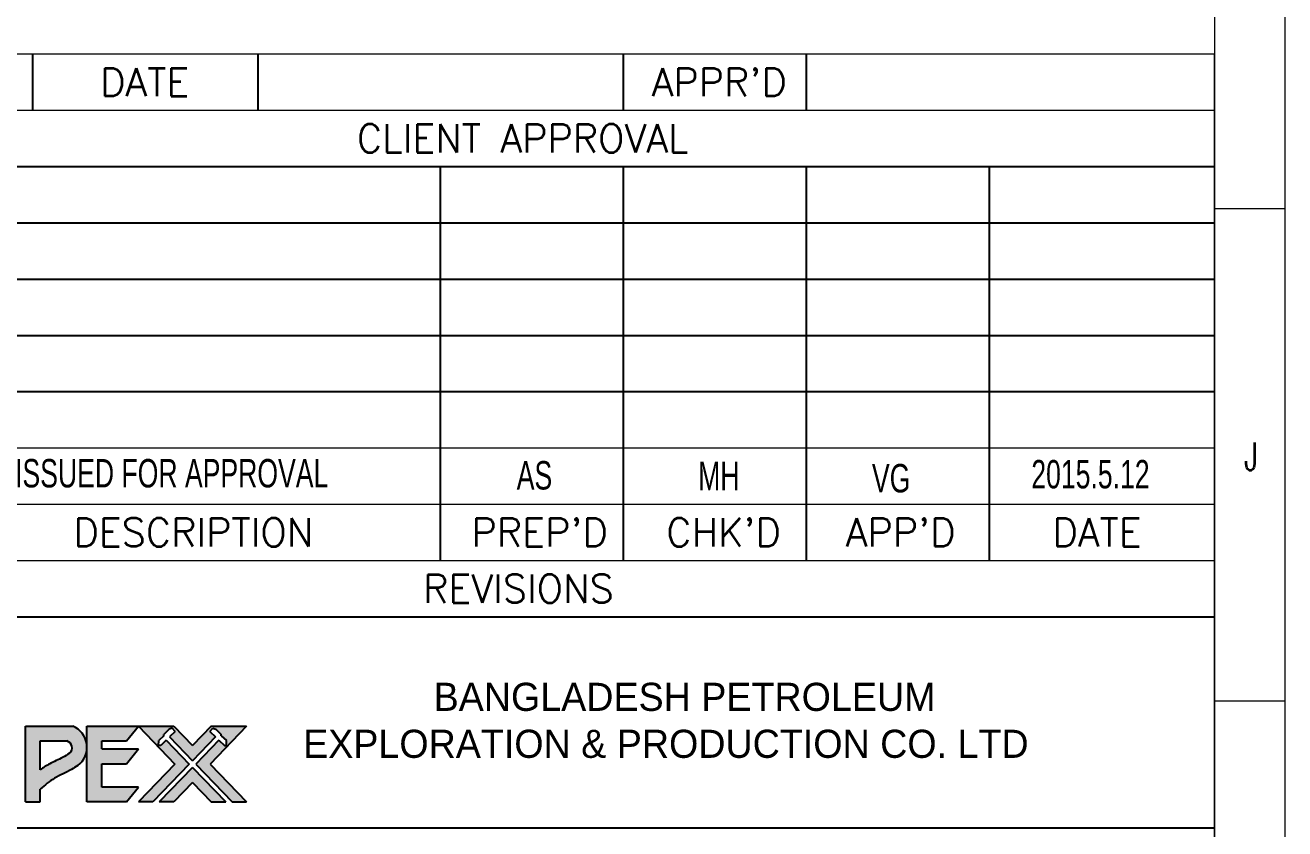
# Model space of a CAD drawing. Header units: inches. Extents: x -1128 to 651, y 96 to 845.
# Drawn here: x -518.45 to -474.6, y 668.7 to 696.67 of the extents above; entities that cross this region are included whole.
import ezdxf

# ---------------------------------------------------------------- set-up
doc = ezdxf.new("R2010")
doc.units = ezdxf.units.IN
doc.header["$MEASUREMENT"] = 0
doc.layers.add('Cables', color=7, linetype='Continuous', lineweight=0)
doc.layers.add('TEG BORDER', color=7, linetype='Continuous')
doc.styles.add('TEG BORDER', font='txt_qlt.shx', dxfattribs={"width": 0.7, "bigfont": 'hztxt.shx'})

# ---------------------------------------------------------------- blocks, each defined once
blk = doc.blocks.new('TEG BORDER A2')
at = {"linetype": 'Continuous', "lineweight": -3, "true_color": 0x008500}
h = blk.add_hatch(color=96, dxfattribs=at)
edge = h.paths.add_edge_path()
edge.add_spline(control_points=[(505.5494257671407, 63.75565521770136), (505.8749525536432, 64.03106712644899), (506.5479304315404, 64.6004400002605), (507.5423397384466, 64.97791574652751), (508.061690218502, 65.32655672230271), (508.2052770380278, 65.42294683024033)], knot_values=[0, 0, 0, 0, 0.2854102591536394, 0.5900429659017357, 0.7064492234682908, 0.7064492234682908, 0.7064492234682908, 0.7064492234682908], degree=3, periodic=0)
edge.add_arc((507.2494801952153, 66.7280541198163), 1.617668891312851, 306.2172261304676, 359.216235592245)
edge.add_line((508.8669977378913, 66.70592628124382), (508.8669977378913, 66.7501819583888))
edge.add_arc((507.2494801952153, 66.7280541198163), 1.617668891312851, 0.7837644077550034, 67.95242044513195)
edge.add_line((507.8567149460896, 68.2274268550866), (504.4921573493511, 68.2274268550866))
edge.add_line((504.4921573492347, 68.2274268550866), (504.4921573492347, 62.83382073424968))
edge.add_line((504.4921573492347, 62.83382073430789), (505.5494257671407, 62.83382073430789))
edge.add_line((505.5494257671407, 62.83382073430789), (505.5494257671407, 63.75565521770136))
edge = h.paths.add_edge_path(flags=16)
edge.add_line((505.5494257671407, 65.12411944965811), (505.5494257671407, 67.17015843718059))
edge.add_line((505.5494257671407, 67.1701584372388), (507.4332835625273, 67.1701584372388))
edge.add_arc((507.320714363118, 66.69249025064732), 0.490753218139046, -52.59611243457488, 76.73940035931543, ccw=False)
edge.add_spline(control_points=[(507.6188124628852, 66.3026489443912), (507.4610938235301, 66.1975038125131), (507.0204521971636, 65.90374448187163), (506.2742989162098, 65.61156231009613), (505.7707140245357, 65.27292532184606), (505.5494257671407, 65.12411944965811)], knot_values=[0, 0, 0, 0, 0.1275011013348279, 0.3562184716653669, 0.5355067172174308, 0.5355067172174308, 0.5355067172174308, 0.5355067172174308], degree=3, periodic=0)
blk.add_hatch(color=96, dxfattribs=at).paths.add_polyline_path([(508.8669977378913, 62.83382073430789), (511.6680919803794, 62.83382073430789), (512.5228425161795, 63.8910891521557), (509.9242661557973, 63.8910891521557), (509.9242661557973, 65.5539249238393), (511.6680919803794, 65.5539249238393), (512.5228425161795, 66.61119334168711), (509.9242661557973, 66.61119334168711), (509.9242661557973, 67.1701584372388), (511.6680919803794, 67.1701584372388), (512.5228425161795, 68.2274268550866), (508.8669977378913, 68.2274268550866), (508.8669977378913, 66.7501819583888, -0.006839741393709764), (508.8669977378913, 66.70592628124382)])
h = blk.add_hatch(color=96, dxfattribs=at)
h.paths.add_polyline_path([(515.1136663408133, 65.53062379472635), (512.5228425161795, 62.83382073430789), (513.5496026135397, 62.83382073430789), (516.1404264381736, 65.53062379472635), (514.5055924411745, 67.23233167794046), (514.1061248239012, 66.8485623789204), (513.9598353655192, 66.8363685042898), (513.9639251066719, 67.19378290833652), (514.322217642667, 67.53799522850409), (514.322217642667, 67.63929242921972), (514.7144499377928, 68.01611074044581), (514.9131421672528, 68.08187328560257), (515.1419621574341, 67.84369327356785), (514.7424945401608, 67.459923974606), (516.3682016635894, 65.7677163052906), (517.9939087871344, 67.459923974606), (517.594441169861, 67.84369327356785), (517.823261159926, 68.08187328560257), (518.021953389386, 68.01611074044581), (518.4141856845117, 67.63929242921972), (518.4141856845117, 67.53799522850409), (518.7724782205069, 67.19378290833652), (518.7765679616596, 66.8363685042898), (518.630278503394, 66.8485623789204), (518.2308108861207, 67.23233167794046), (516.5959768890052, 65.53062379472635), (519.1868007137555, 62.83382073430789), (520.2135608111157, 62.83382073430789), (517.6227369863655, 65.53062379472635), (520.2135608111157, 68.2274268550866), (517.7044901654472, 68.2274268550866), (516.3682016635894, 66.83647665342528), (515.0319131617316, 68.2274268550866), (512.5228425161795, 68.2274268550866)])
h.paths.add_polyline_path([(516.3682016635894, 65.29353128410389), (514.0051530643714, 62.83382073430789), (515.0319131617316, 62.83382073430789), (516.3682016635894, 64.22477093596922), (517.7044901654472, 62.83382073430789), (518.7312502628074, 62.83382073430789)], flags=17)
for p, q in [((589, 5), (589, 116)), ((594, 105), (589, 105)), ((594, 69.99999999999909), (589, 69.99999999999909))]:
    blk.add_line(p, q)
at = {"color": 96, "linetype": 'Continuous', "lineweight": -3, "true_color": 0x008500}
for p, q in [((504.4921573492347, 62.83382073430789), (504.4921573492347, 68.2274268550866)), ((504.4921573492347, 68.2274268550866), (507.8567149460896, 68.2274268550866)), ((508.8669977378913, 62.83382073430789), (508.8669977378913, 68.2274268550866)), ((508.8669977378913, 68.2274268550866), (512.5228425161795, 68.2274268550866)), ((511.6680919803794, 67.1701584372388), (512.5228425161795, 68.2274268550866)), ((512.5228425161795, 68.2274268550866), (515.1136663408133, 65.53062379472635)), ((512.5228425161795, 68.2274268550866), (515.0319131617316, 68.2274268550866)), ((514.9131421672528, 68.08187328560257), (514.7144499377928, 68.01611074044581)), ((515.1419621574341, 67.84369327356785), (514.9131421672528, 68.08187328560257)), ((515.0319131617316, 68.2274268550866), (516.3682016635894, 66.83647665342528)), ((517.7044901654472, 68.2274268550866), (516.3682016635894, 66.83647665342528)), ((517.594441169861, 67.84369327356785), (517.823261159926, 68.08187328560257)), ((520.2135608111157, 68.2274268550866), (517.6227369863655, 65.53062379472635)), ((517.7044901654472, 68.2274268550866), (520.2135608111157, 68.2274268550866)), ((517.823261159926, 68.08187328560257), (518.021953389386, 68.01611074044581)), ((505.5494257671407, 65.12411944965811), (505.5494257671407, 67.1701584372388)), ((505.5494257671407, 67.1701584372388), (507.4332835625273, 67.1701584372388)), ((509.9242661557973, 66.61119334168711), (509.9242661557973, 67.1701584372388)), ((509.9242661557973, 67.1701584372388), (511.6680919803794, 67.1701584372388)), ((513.9598353655192, 66.8363685042898), (513.9639251066719, 67.19378290833652)), ((514.322217642667, 67.53799522850409), (513.9639251066719, 67.19378290833652)), ((514.5055924411745, 67.23233167794046), (514.1061248239012, 66.8485623789204)), ((514.7144499377928, 68.01611074044581), (514.322217642667, 67.63929242921972)), ((514.322217642667, 67.53799522850409), (514.322217642667, 67.63929242921972)), ((514.5055924411745, 67.23233167794046), (516.1404264381736, 65.53062379472635)), ((515.1419621574341, 67.84369327356785), (514.7424945401608, 67.459923974606)), ((514.7424945401608, 67.459923974606), (516.3682016635894, 65.7677163052906)), ((517.9939087871344, 67.459923974606), (516.3682016635894, 65.7677163052906)), ((518.2308108861207, 67.23233167794046), (516.5959768890052, 65.53062379472635)), ((517.594441169861, 67.84369327356785), (517.9939087871344, 67.459923974606)), ((518.021953389386, 68.01611074044581), (518.4141856845117, 67.63929242921972)), ((518.2308108861207, 67.23233167794046), (518.630278503394, 66.8485623789204)), ((518.4141856845117, 67.53799522850409), (518.4141856845117, 67.63929242921972)), ((518.4141856845117, 67.53799522850409), (518.7724782205069, 67.19378290833652)), ((518.7765679616596, 66.8363685042898), (518.7724782205069, 67.19378290833652)), ((509.9242661557973, 66.61119334168711), (512.5228425161795, 66.61119334168711)), ((511.6680919803794, 65.5539249238393), (512.5228425161795, 66.61119334168711)), ((514.1061248239012, 66.8485623789204), (513.9598353655192, 66.8363685042898)), ((518.630278503394, 66.8485623789204), (518.7765679616596, 66.8363685042898)), ((509.9242661557973, 63.8910891521557), (509.9242661557973, 65.5539249238393)), ((509.9242661557973, 65.5539249238393), (511.6680919803794, 65.5539249238393)), ((515.1136663408133, 65.53062379472635), (512.5228425161795, 62.83382073430789)), ((516.1404264381736, 65.53062379472635), (513.5496026135397, 62.83382073430789)), ((516.1404264381736, 65.53062379472635), (513.5496026135397, 62.83382073430789)), ((516.5959768890052, 65.53062379472635), (519.1868007137555, 62.83382073430789)), ((517.6227369863655, 65.53062379472635), (520.2135608111157, 62.83382073430789)), ((516.3682016635894, 65.29353128410389), (514.0051530643714, 62.83382073430789)), ((516.3682016635894, 65.29353128410389), (514.0051530643714, 62.83382073430789)), ((516.3682016635894, 65.29353128410389), (518.7312502628074, 62.83382073430789)), ((505.5494257671407, 62.83382073430789), (505.5494257671407, 63.75565521770136)), ((512.5228425161795, 63.8910891521557), (509.9242661557973, 63.8910891521557)), ((511.6680919803794, 62.83382073430789), (512.5228425161795, 63.8910891521557)), ((516.3682016635894, 64.22477093596922), (515.0319131617316, 62.83382073430789)), ((516.3682016635894, 64.22477093596922), (517.7044901654472, 62.83382073430789)), ((504.4921573492347, 62.83382073430789), (505.5494257671407, 62.83382073430789)), ((511.6680919803794, 62.83382073430789), (508.8669977378913, 62.83382073430789)), ((513.5496026135397, 62.83382073430789), (512.5228425161795, 62.83382073430789)), ((515.0319131617316, 62.83382073430789), (514.0051530643714, 62.83382073430789)), ((517.7044901654472, 62.83382073430789), (518.7312502628074, 62.83382073430789)), ((519.1868007137555, 62.83382073430789), (520.2135608111157, 62.83382073430789))]:
    blk.add_line(p, q, dxfattribs=at)
at = {"color": 5, "lineweight": 15}
blk.add_lwpolyline([(0, 420), (594, 420), (594, 0), (0, 0)], close=True, dxfattribs=at)
blk.add_lwpolyline([(5, 415), (589, 415), (589, 5), (5, 5)], close=True)
at = {"color": 96, "linetype": 'Continuous', "lineweight": -3, "true_color": 0x008500}
for centre, radius, start, end in [((507.2494801952153, 66.7280541198163), 1.617668891312851, 306.2172276001008, 67.95242019735417), ((507.320714363118, 66.69249025064732), 0.4907532181390458, 307.4038894302108, 76.73940168324415)]:
    blk.add_arc(centre, radius, start, end, dxfattribs=at)
for points in [[(507.6188124628852, 66.3026489443912), (507.138520787109, 65.99994804333642), (506.2258250285986, 65.5481338336433), (505.5494257671407, 65.12411944965811)], [(508.2052770380278, 65.42294683024033), (507.7689128686789, 65.14322941257365), (506.5628752020302, 64.52243843560086), (505.5494257671407, 63.75565521770136)]]:
    blk.add_spline(points, degree=3, dxfattribs=at)
at = {"layer": 'TEG BORDER', "lineweight": 15}
for p, q in [((489, 116), (589, 116)), ((489, 112), (589, 112)), ((489, 88), (589, 88)), ((489, 88), (589, 88)), ((489, 84), (589, 84)), ((489, 80), (589, 80))]:
    blk.add_line(p, q, dxfattribs=at)
at = {"layer": 'TEG BORDER'}
for p, q in [((505, 116), (505, 112)), ((521, 116), (521, 112)), ((547, 112), (547, 116)), ((560, 112), (560, 116)), ((489, 108), (589, 108)), ((534, 80), (534, 108)), ((547, 80), (547, 108)), ((560, 80), (560, 108)), ((573, 80), (573, 108)), ((489, 104), (589, 104)), ((489, 100), (589, 100)), ((489, 96), (589, 96)), ((489, 92), (589, 92)), ((489, 76), (589, 76))]:
    blk.add_line(p, q, dxfattribs=at)
at = {"layer": 'TEG BORDER', "color": 0}
blk.add_line((489, 61), (589, 61), dxfattribs=at)
at = {"width": 0.7}
for s, p in [('ISSUED FOR APPROVAL', (503.7566480703889, 85.19097654834968)), ('AS', (539.4110288094698, 85.04347163352644)), ('MH', (552.303835346724, 84.992252131015)), ('VG', (564.6568834681929, 84.8377643934165)), ('2015.5.12', (575.9832908515885, 85.12262059576275))]:
    blk.add_text(s, height=2.01879215996158, dxfattribs=at).set_placement(p)
at = {"color": 7, "linetype": 'Continuous', "lineweight": -3}
for s, p in [('BANGLADESH PETROLEUM', (533.5031913454759, 69.30737308082848)), ('EXPLORATION & PRODUCTION CO. LTD', (524.228176402964, 65.9701310178682))]:
    blk.add_text(s, height=2, dxfattribs=at).set_placement(p)
at = {"insert": (592.0903690648565, 88.38892266353605), "char_height": 2, "width": 2, "attachment_point": 3, "style": 'TEG BORDER'}
blk.add_mtext('J', dxfattribs=at)
at = {"layer": 'TEG BORDER', "style": 'TEG BORDER'}
for s, p in [('DATE', (509.8, 113)), ("APPR'D", (548.9930456351738, 113)), ('CLIENT APPROVAL', (528.0465990257669, 109)), ('DESCRIPTION', (507.9000000000001, 81)), ("PREP'D", (536.1930456351738, 81)), ("CHK'D", (550.0346446609406, 81)), ("APP'D", (562.7930456351737, 81)), ('DATE', (577.4889532413374, 81)), ('REVISIONS', (532.7603937007873, 77))]:
    blk.add_text(s, height=2, dxfattribs=at).set_placement(p)

msp = doc.modelspace()

# ---------------------------------------------------------------- block references
at = {"layer": 'Cables', "color": 0, "xscale": 0.4897326461023622, "yscale": 0.4897326461023622, "zscale": 0.4897326461023622}
msp.add_blockref('TEG BORDER A2', (-765.5058788118668, 638.860076197818), dxfattribs=at)

doc.saveas('drawing.dxf')
